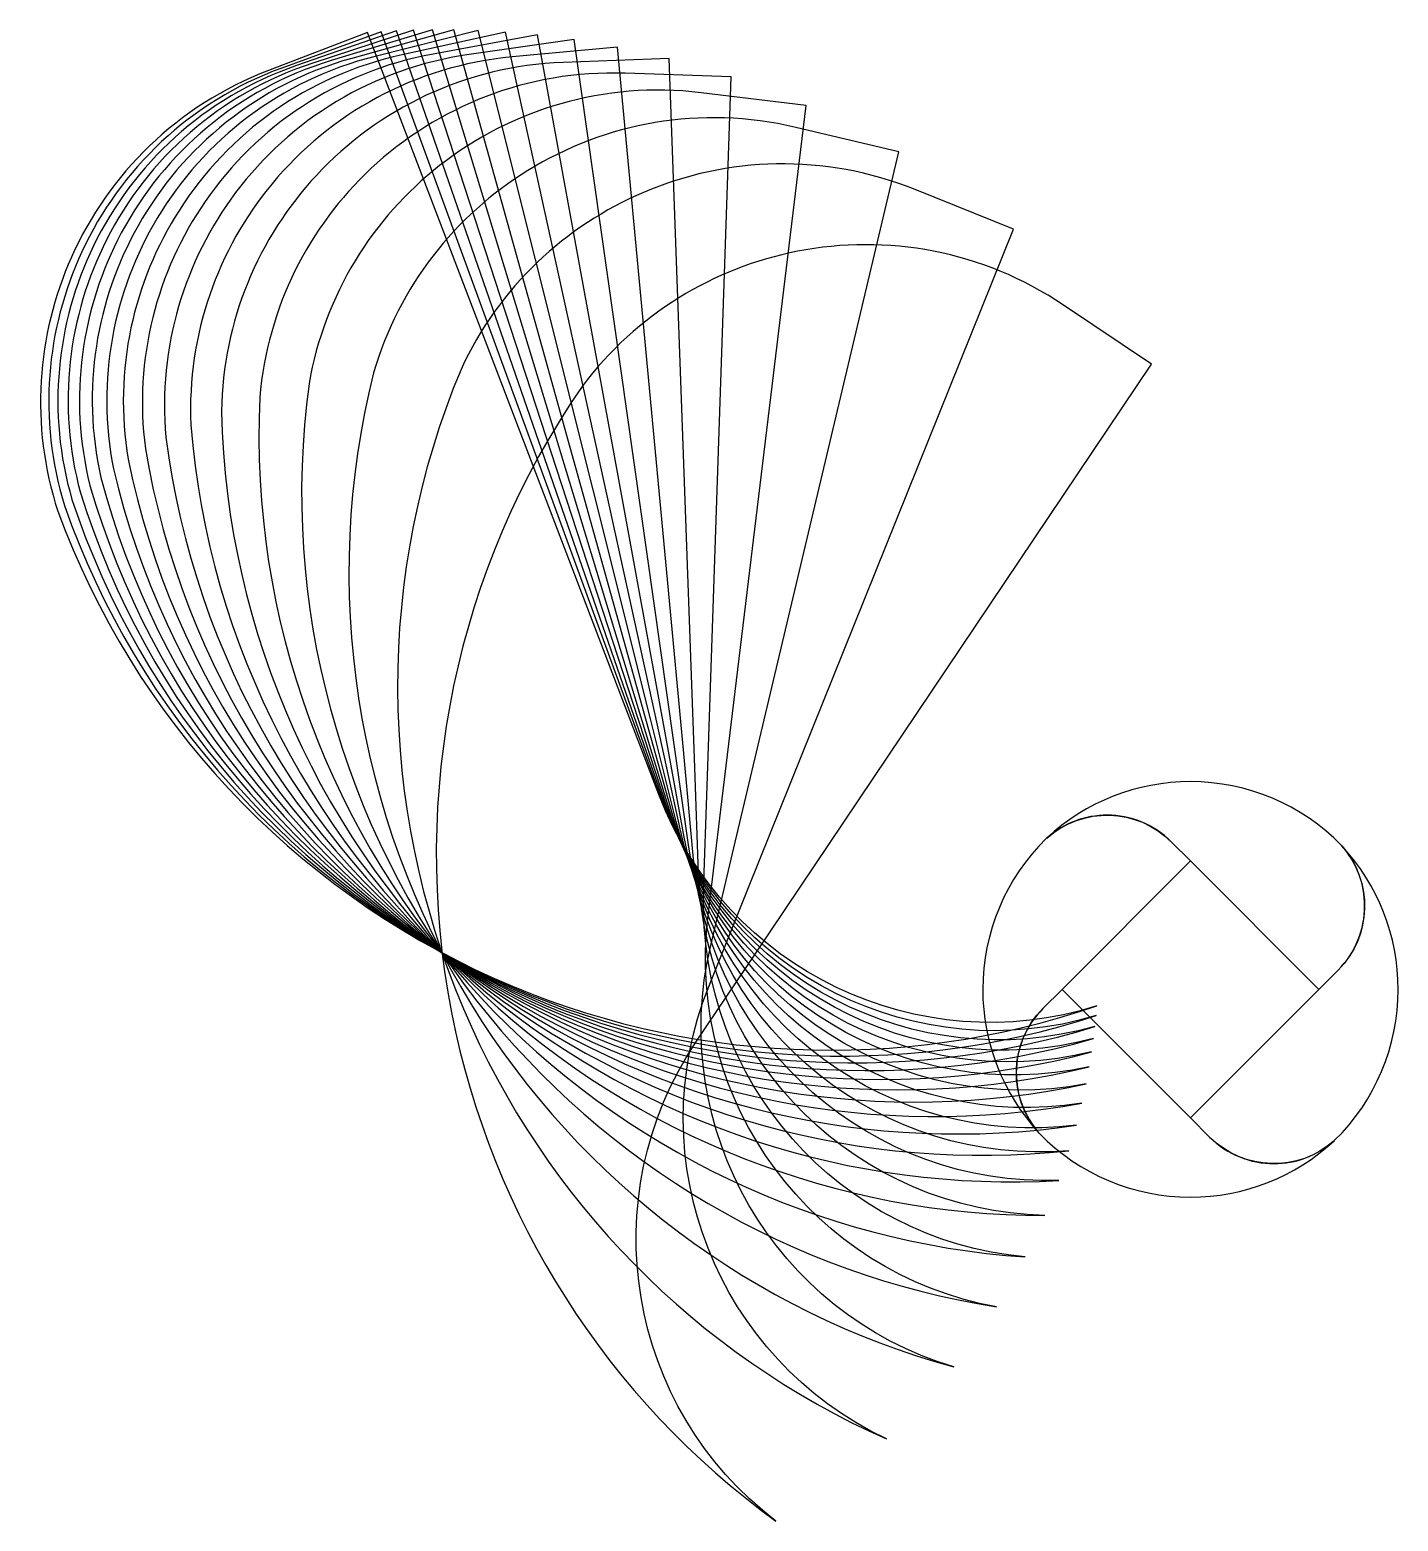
# Model space of a CAD drawing. Extents: x -239 to 394, y 175 to 864.
import ezdxf

# ---------------------------------------------------------------- set-up
doc = ezdxf.new("R2010")
doc.units = 0
doc.layers.add('Layer_1', color=7, linetype='CONTINUOUS')

msp = doc.modelspace()

# ---------------------------------------------------------------- linework, layer by layer
at = {"layer": 'Layer_1', "color": 7}
for points in [[(51.903302, 511.042162), (34.396165, 556.809661), (-82.705204, 862.944167), (-128.472703, 845.43703)], [(52.995878, 509.522367), (36.175354, 555.54664), (-76.333316, 863.398653), (-122.35759, 846.57813)], [(54.176866, 507.823779), (38.119604, 554.119871), (-69.283684, 863.790018), (-115.579776, 847.732756)], [(55.455928, 505.913865), (40.251875, 552.497129), (-61.444379, 864.088098), (-108.027643, 848.884045)], [(56.84368, 503.751847), (42.599271, 550.637459), (-52.678017, 864.250758), (-99.563629, 850.006349)], [(58.351444, 501.286118), (45.193796, 548.488236), (-42.814257, 864.218569), (-90.016376, 851.060921)], [(59.990876, 498.450382), (48.073344, 545.980754), (-31.639696, 863.906681), (-79.170067, 851.989148)], [(61.772876, 495.158305), (51.28257, 543.02392), (-18.883896, 863.192196), (-66.749511, 852.701889)], [(63.705556, 491.295529), (54.873637, 539.494708), (-4.200047, 861.894084), (-52.399225, 853.062164)], [(65.790217, 486.707869), (58.906246, 535.223587), (12.862189, 859.740168), (-35.653529, 852.856198)], [(68.013336, 481.183273), (63.445633, 529.97159), (32.89485, 856.311461), (-15.893467, 851.743759)], [(70.330364, 474.423497), (68.555377, 523.39301), (56.684772, 850.944762), (7.71526, 849.169775)], [(72.632423, 465.999139), (74.277701, 514.973181), (85.28487, 842.555089), (36.310827, 844.200367)], [(74.674685, 455.276601), (80.582071, 503.920887), (120.097996, 829.296911), (71.453709, 835.204297)], [(75.914479, 441.300447), (87.231153, 488.977451), (162.929166, 807.883198), (115.252162, 819.199871)], [(75.121421, 422.616854), (93.417585, 468.074683), (215.800548, 772.136317), (170.342719, 790.432481)], [(69.363573, 397.101313), (96.711135, 437.761793), (279.637699, 709.734098), (238.97722, 737.081661)], [(229.435743, 412.075798), (238.305993, 420.946048), (297.638493, 480.277797), (288.768242, 489.148047)], [(288.768808, 489.14817), (297.639058, 480.27792), (356.970807, 420.94542), (365.841057, 429.81567)], [(365.84118, 429.815104), (356.97093, 420.944854), (297.638431, 361.613105), (306.508681, 352.742855)], [(306.508119, 352.742735), (297.637869, 361.612985), (238.30612, 420.945485), (229.43587, 412.075235)]]:
    msp.add_lwpolyline(points, dxfattribs=at)
for points in [[(-81.119858, 800.118313)], [(-49.372122, 801.524746)], [(-8.584855, 799.260291)], [(-126.798944, 793.150515)], [(-106.35436, 797.003552)], [(-143.645411, 789.052223)], [(44.917018, 789.172558)], [(-169.671344, 781.006082)], [(-157.734394, 784.961542)], [(-188.756281, 773.707032)], [(-179.901027, 777.246475)], [(-203.29944, 767.296805)], [(-196.490478, 770.39241)], [(-219.559284, 759.2023)], [(-214.723998, 761.715653)], [(-209.33667, 764.409058)], [(116.030421, 761.926738)], [(259.101993, 501.436421)], [(378.129432, 459.48192)], [(217.147496, 382.408985)], [(336.174931, 340.454481)]]:
    msp.add_lwpolyline(points, close=True, dxfattribs=at)
for points in [[(-115.579776, 847.732756), (-158.336509, 832.903076), (-191.035257, 802.147129), (-209.33667, 764.409058)], [(-108.027643, 848.884045), (-151.049592, 834.842346), (-184.307835, 804.692294), (-203.29944, 767.296805)], [(-99.563629, 850.006349), (-142.864811, 836.850928), (-176.735079, 807.390084), (-196.490478, 770.39241)], [(-90.016376, 851.060921), (-133.609868, 838.909178), (-168.151583, 810.238527), (-188.756281, 773.707032)], [(-79.170067, 851.989148), (-123.066718, 840.982714), (-158.347106, 813.226084), (-179.901027, 777.246475)], [(-66.749511, 852.701889), (-110.955776, 843.013569), (-147.050726, 816.324791), (-169.671344, 781.006082)], [(-52.399225, 853.062164), (-96.913553, 844.905447), (-133.908188, 819.47843), (-157.734394, 784.961542)], [(-35.653529, 852.856198), (-80.460195, 846.498507), (-118.448672, 822.581734), (-143.645411, 789.052223)], [(-15.893467, 851.743759), (-60.951892, 847.525256), (-100.035346, 825.443139), (-126.798944, 793.150515)], [(7.71526, 849.169775), (-37.510509, 847.530484), (-77.790865, 827.715608), (-106.35436, 797.003552)], [(-128.472703, 845.43703), (-170.741253, 829.268318), (-202.455298, 797.497958), (-219.559284, 759.2023)], [(-122.35759, 846.57813), (-164.863284, 831.04354), (-197.049045, 799.751159), (-214.723998, 761.715653)], [(36.310827, 844.200367), (-8.919126, 845.719859), (-50.483576, 828.763067), (-81.119858, 800.118313)], [(71.453709, 835.204297), (26.528302, 840.660057), (-16.355866, 827.390371), (-49.372122, 801.524746)], [(115.252162, 819.199871), (71.220088, 829.651377), (27.119834, 821.26663), (-8.584855, 799.260291)], [(170.342719, 790.432481), (128.360162, 807.329892), (83.502789, 805.611598), (44.917018, 789.172558)], [(-81.119858, 800.118313), (-109.82351, 773.280552), (-128.932917, 736.182377), (-132.479572, 694.409959)], [(-49.372122, 801.524746), (-80.305613, 777.290798), (-102.575621, 741.999288), (-109.749487, 700.694937)], [(-8.584855, 799.260291), (-42.037184, 778.642173), (-68.118558, 746.066018), (-79.871935, 705.824599)], [(-126.798944, 793.150515), (-151.874212, 762.895003), (-166.13353, 723.676184), (-164.363579, 681.790853)], [(-106.35436, 797.003552), (-133.115984, 768.228901), (-149.591003, 729.888091), (-150.215122, 687.970027)], [(-143.645411, 789.052223), (-167.252662, 757.63785), (-179.629724, 717.784966), (-175.868793, 676.031294)], [(44.917018, 789.172558), (8.765352, 773.770538), (-21.879939, 745.445459), (-39.499713, 707.405252)], [(-169.671344, 781.006082), (-190.864984, 747.915379), (-200.229226, 707.248994), (-193.358555, 665.89313)], [(-157.734394, 784.961542), (-180.057569, 752.622079), (-190.819877, 712.303144), (-185.380746, 670.734773)], [(-188.756281, 773.707032), (-208.06117, 739.48005), (-215.130499, 698.352584), (-205.951796, 657.447021)], [(-179.901027, 777.246475), (-200.095259, 743.536565), (-208.238757, 702.608244), (-200.133982, 661.476428)], [(-203.29944, 767.296805), (-221.092994, 732.260332), (-226.36164, 690.86365), (-215.407397, 650.39739)], [(-196.490478, 770.39241), (-214.999644, 735.728656), (-221.117128, 694.448875), (-210.996041, 653.766235)], [(238.97722, 737.081661), (201.425252, 762.338486), (157.190868, 769.984112), (116.030421, 761.926738)], [(-219.559284, 759.2023), (-235.584297, 723.322444), (-238.782939, 681.714599), (-225.825236, 641.844665)], [(-214.723998, 761.715653), (-231.283958, 726.079537), (-235.104671, 684.524199), (-222.74485, 644.464887)], [(-209.33667, 764.409058), (-226.483573, 729.051614), (-230.990837, 687.565127), (-219.295043, 647.306934)], [(116.030421, 761.926738), (77.466497, 754.377643), (41.601764, 733.043049), (16.458022, 699.497469)], [(-79.871935, 705.824599), (-104.834969, 606.701708), (-88.530606, 501.305903), (-34.700208, 413.822491)], [(-39.499713, 707.405252), (-78.957431, 613.110028), (-78.543602, 506.461366), (-38.35317, 411.932067)], [(-109.749487, 700.694937), (-123.457316, 599.400336), (-95.454885, 496.492747), (-32.167926, 415.586505)], [(16.458022, 699.497469), (-41.742528, 615.466543), (-63.511245, 511.062373), (-43.852816, 410.242707)], [(-132.479572, 694.409959), (-137.306834, 592.3061), (-100.441974, 492.230678), (-30.344399, 417.14813)], [(-150.215122, 687.970027), (-147.908218, 585.778156), (-104.152251, 488.518076), (-28.987937, 418.508187)], [(-175.868793, 676.031294), (-162.892568, 574.640375), (-109.209853, 482.486838), (-27.139269, 420.717279)], [(-164.363579, 681.790853), (-156.226426, 579.897345), (-106.989359, 485.293862), (-27.950849, 419.689192)], [(-185.380746, 670.734773), (-168.332443, 569.948587), (-110.982617, 480.031377), (-26.491386, 421.616566)], [(-200.133982, 661.476428), (-176.630606, 561.997325), (-113.609305, 475.959988), (-25.531636, 423.10752)], [(-193.358555, 665.89313), (-172.841661, 565.75544), (-112.422412, 477.871303), (-25.965272, 422.407609)], [(-205.951796, 657.447021), (-179.852415, 558.617256), (-114.600516, 474.259108), (-25.169515, 423.730357)], [(-215.407397, 650.39739), (-185.021963, 552.800128), (-116.152518, 471.368519), (-24.602602, 424.788786)], [(-210.996041, 653.766235), (-182.620861, 555.565676), (-115.437872, 472.737217), (-24.86362, 424.287616)], [(-225.825236, 641.844665), (-190.612751, 545.88331), (-117.769883, 467.985782), (-24.011959, 426.027337)], [(-222.74485, 644.464887), (-188.971831, 547.987513), (-117.302416, 469.009017), (-24.18266, 425.652705)], [(-219.295043, 647.306934), (-187.12179, 550.284346), (-116.767997, 470.131667), (-24.377818, 425.241645)], [(297.638308, 516.945419), (272.956255, 516.936852), (249.20751, 507.599855), (231.237434, 490.839419)], [(367.342181, 487.56792), (349.093247, 506.322369), (323.934197, 516.92594), (297.638308, 516.945419)], [(254.405007, 413.363364), (172.27892, 387.297547), (83.082437, 429.53091), (51.903302, 511.042162)], [(254.013702, 408.825194), (171.506877, 383.990853), (82.952163, 427.553816), (52.995878, 509.522367)], [(253.502295, 403.816754), (170.596137, 380.349969), (82.773794, 425.371136), (54.176866, 507.823779)], [(252.837015, 398.262616), (169.513746, 376.322849), (82.533303, 422.949789), (55.455928, 505.913865)], [(251.972886, 392.070697), (168.216717, 371.846333), (82.211944, 420.249312), (56.84368, 503.751847)], [(231.237434, 490.839419), (247.71284, 505.505984), (272.971214, 504.946042), (288.768808, 489.14817)], [(250.848986, 385.127686), (166.648023, 366.843311), (81.784205, 417.219907), (58.351444, 501.286118)], [(249.381784, 377.292755), (164.731044, 361.21877), (81.215011, 413.79958), (59.990876, 498.450382)], [(259.101993, 501.436421), (249.042251, 501.436417), (238.982662, 497.840315), (231.015993, 490.64917)], [(288.768242, 489.148047), (280.576127, 497.340161), (269.839061, 501.436425), (259.101993, 501.436421)], [(247.45453, 368.389194), (162.360819, 354.854768), (80.455145, 409.910462), (61.772876, 495.158305)], [(244.900989, 358.192941), (159.390825, 347.603687), (79.434266, 405.453642), (63.705556, 491.295529)], [(231.015993, 490.64917), (212.261543, 472.400237), (201.657972, 447.241187), (201.638494, 420.945297)], [(241.479205, 346.417215), (155.612, 339.279696), (78.049666, 400.302265), (65.790217, 486.707869)], [(367.53243, 487.346479), (382.198995, 470.871073), (381.639052, 445.612699), (365.84118, 429.815104)], [(378.129432, 459.48192), (378.129428, 469.541662), (374.533326, 479.60125), (367.342181, 487.56792)], [(393.63843, 420.945605), (393.629863, 445.627658), (384.292866, 469.376402), (367.53243, 487.346479)], [(236.828025, 332.691905), (150.718464, 329.648197), (76.147555, 394.292211), (68.013336, 481.183273)], [(230.392539, 316.536874), (144.249652, 318.414021), (73.49081, 387.209772), (70.330364, 474.423497)], [(221.291081, 297.331744), (135.488976, 305.213343), (69.701448, 378.7774), (72.632423, 465.999139)], [(208.067323, 274.29458), (123.278647, 289.624334), (64.152988, 368.642217), (74.674685, 455.276601)], [(365.841057, 429.81567), (374.033171, 438.007786), (378.129436, 448.744852), (378.129432, 459.48192)], [(188.204814, 246.521167), (105.66566, 271.24785), (55.758968, 356.388859), (75.914479, 441.300447)], [(-27.139269, 420.717279), (49.957471, 362.822495), (146.030776, 336.248549), (241.479205, 346.417215)], [(-26.491386, 421.616566), (52.874013, 366.873112), (149.939424, 344.189201), (244.900989, 358.192941)], [(-25.965272, 422.407609), (55.242369, 370.436162), (153.032904, 351.116091), (247.45453, 368.389194)], [(-25.531636, 423.10752), (57.19441, 373.588695), (155.519148, 357.202717), (249.381784, 377.292755)], [(-25.169515, 423.730357), (58.824434, 376.394016), (157.544412, 362.587495), (250.848986, 385.127686)], [(-24.86362, 424.287616), (60.201292, 378.90399), (159.213835, 367.381379), (251.972886, 392.070697)], [(-24.602602, 424.788786), (61.376186, 381.161265), (160.604436, 371.67399), (252.837015, 398.262616)], [(-24.377818, 425.241645), (62.387937, 383.200988), (161.773734, 375.538223), (253.502295, 403.816754)], [(-24.18266, 425.652705), (63.266331, 385.052375), (162.765236, 379.033895), (254.013702, 408.825194)], [(-24.011959, 426.027337), (64.034605, 386.739735), (163.612411, 382.210374), (254.405007, 413.363364)], [(157.127223, 213.27709), (79.195282, 250.029418), (42.535614, 341.65768), (75.121421, 422.616854)], [(201.638494, 420.945297), (201.647061, 396.263244), (210.984057, 372.5145), (227.744493, 354.544423)], [(364.26093, 351.241732), (383.01538, 369.490665), (393.618951, 394.649715), (393.63843, 420.945605)], [(-34.700208, 413.822491), (15.915783, 331.763157), (95.639347, 271.926649), (188.204814, 246.521167)], [(-32.167926, 415.586505), (27.317533, 339.710335), (113.239376, 289.176274), (208.067323, 274.29458)], [(-30.344399, 417.14813), (35.527742, 346.745191), (125.526959, 303.892008), (221.291081, 297.331744)], [(-28.987937, 418.508187), (41.634804, 352.871755), (134.404074, 316.40099), (230.392539, 316.536874)], [(-27.950849, 419.689192), (46.30382, 358.191575), (141.003865, 327.076376), (236.828025, 332.691905)], [(-43.852816, 410.242707), (-25.297942, 315.630713), (28.316997, 231.596836), (106.053169, 175.286165)], [(-38.35317, 411.932067), (-0.532826, 323.245345), (69.382125, 252.19498), (157.127223, 213.27709)], [(227.744493, 354.544423), (213.077928, 371.019829), (213.637871, 396.278203), (229.435743, 412.075798)], [(229.43587, 412.075235), (221.243756, 403.883119), (217.147492, 393.146053), (217.147496, 382.408985)], [(106.053169, 175.286165), (37.465468, 227.438327), (20.657488, 324.686263), (69.363573, 397.101313)], [(217.147496, 382.408985), (217.1475, 372.349243), (220.743602, 362.289654), (227.934747, 354.322985)], [(227.934747, 354.322985), (246.18368, 335.568535), (271.34273, 324.964964), (297.63862, 324.945486)], [(364.039494, 351.051485), (347.564088, 336.384921), (322.305714, 336.944863), (306.508119, 352.742735)], [(306.508681, 352.742855), (314.700797, 344.550741), (325.437863, 340.454477), (336.174931, 340.454481)], [(297.63862, 324.945486), (322.320673, 324.954053), (346.069417, 334.29105), (364.039494, 351.051485)], [(336.174931, 340.454481), (346.234673, 340.454485), (356.294261, 344.050587), (364.26093, 351.241732)]]:
    msp.add_open_spline(points, degree=3, dxfattribs=at)

doc.saveas('drawing.dxf')
